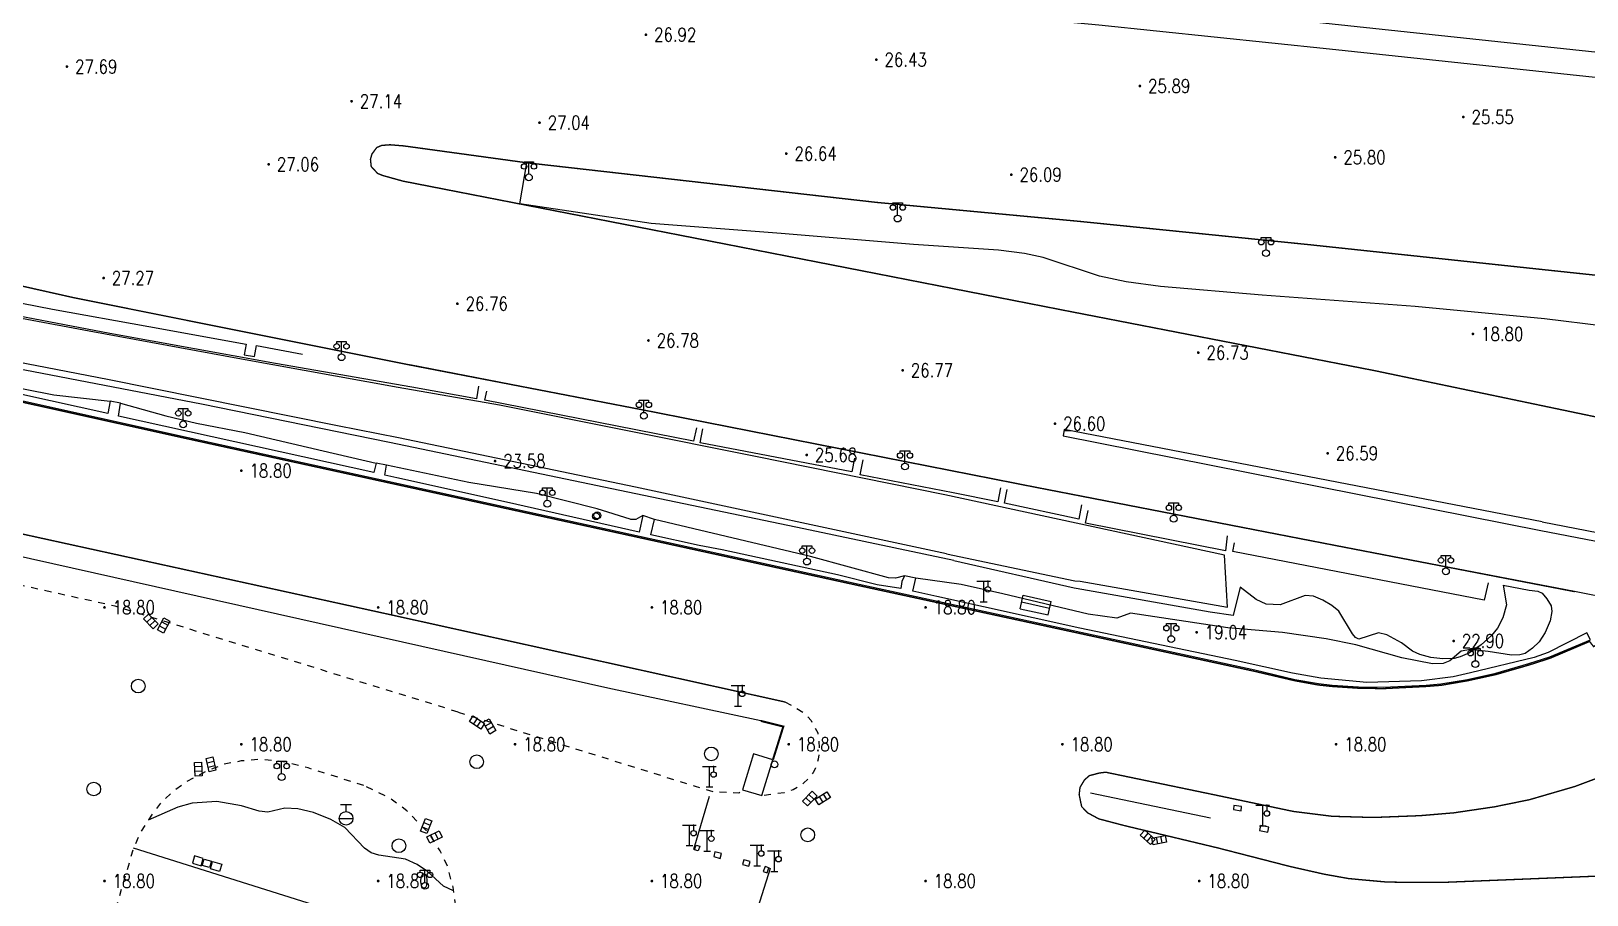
# Model space of a CAD drawing. Extents: x 404846 to 408477, y 3390929 to 3392894.
# Drawn here: x 406226 to 406339.7, y 3392153.4 to 3392216.5 of the extents above; entities that cross this region are included whole.
import ezdxf
from ezdxf.enums import TextEntityAlignment as Align

# ---------------------------------------------------------------- set-up
doc = ezdxf.new("R2010")
doc.units = 0
doc.header["$LTSCALE"] = 0.5
doc.header["$PDSIZE"] = 0.2
doc.linetypes.add('X6', pattern=[2, 1, -1])
doc.layers.get('0').update_dxf_attribs({"linetype": 'CONTINUOUS'})
doc.layers.add('ASSIST', color=7, linetype='CONTINUOUS', plot=False)
for name, color, linetype in [('DLDW', 11, 'CONTINUOUS'), ('DLSS', 4, 'CONTINUOUS'), ('DMTZ', 3, 'CONTINUOUS'), ('FZTZ', 7, 'CONTINUOUS'), ('GCD', 1, 'CONTINUOUS'), ('GXYZ', 2, 'CONTINUOUS'), ('JMD', 6, 'CONTINUOUS'), ('SXSS', 5, 'CONTINUOUS'), ('ZBTZ', 3, 'CONTINUOUS')]:
    doc.layers.add(name, color=color, linetype=linetype)
doc.styles.add('HZ', font='rs.shx', dxfattribs={"width": 0.8, "bigfont": 'hztxt.shx'})
doc.linetypes.add('10411', pattern='A,2,[150,AAA.SHX,S=1,R=0,X=0,Y=1],2,[151,AAA.SHX,S=1,R=0,X=0,Y=3],1e-11', length=4)
doc.linetypes.add('10422', pattern='A,0.75,[150,AAA.SHX,S=0.5,R=0,X=0,Y=0.5],1.5,[177,AAA.SHX,S=1,R=0,X=0,Y=0.4],0.75', length=3)
doc.linetypes.add('1161', pattern='A,0,[149,AAA.SHX,S=0.15,R=0,X=0,Y=0],-1.6', length=1.6)
doc.linetypes.add('443', pattern='A,5,[169,AAA.SHX,S=0.83,R=0,X=0,Y=0],5', length=10)
doc.linetypes.add('447', pattern='A,8,-1,[148,AAA.SHX,S=1,R=0,X=0,Y=0],-1', length=10)

# ---------------------------------------------------------------- blocks, each defined once
blk = doc.blocks.new('gc097')
for p, q in [((-0.7, 2), (-0.7, 2.3)), ((-0.7, 2.3), (0.7, 2.3)), ((0, 0.5), (0, 2.3)), ((0.7, 2.3), (0.7, 2))]:
    blk.add_line(p, q)
for centre, radius in [((-0.7, 1.6), 0.4), ((0, 0), 0.5), ((0.73, 1.6), 0.4)]:
    blk.add_circle(centre, radius)
blk = doc.blocks.new('gc063')
for p, q in [((-1, 3), (1, 3)), ((0, 0), (0, 3)), ((0.6, 3), (0.6, 2.2)), ((-0.5, 0), (0.5, 0))]:
    blk.add_line(p, q)
blk.add_circle((0.6, 1.8), 0.4)
blk.add_point((0.6, 3))
blk.add_point((0.6, 3))
blk = doc.blocks.new('GC200')
at = {"linetype": 'Continuous', "const_width": 0.2, "flags": 128}
blk.add_lwpolyline([(-0.1, 0, 1), (0.1, 0, 1)], format="xyb", close=True, dxfattribs=at)
blk = doc.blocks.new('gc170')
at = {"linetype": 'Continuous'}
blk.add_circle((0, 0), 0.5, dxfattribs=at)
blk = doc.blocks.new('gc188')
blk.add_circle((0, 0), 1)
blk = doc.blocks.new('gc041')
for p, q in [((-1, 0.5), (1, 0.5)), ((-1, -0.5), (-1, 0.5)), ((-0.33, 0.5), (-0.33, -0.5)), ((0.33, 0.5), (0.33, -0.5)), ((1, 0.5), (1, -0.5)), ((1, -0.5), (-1, -0.5))]:
    blk.add_line(p, q)
blk = doc.blocks.new('gc133')
for p, q in [((-1, 0), (1, 0)), ((-0.8, 2), (0.8, 2)), ((0, 1), (0, 2))]:
    blk.add_line(p, q)
blk.add_circle((0, 0), 1)

msp = doc.modelspace()

# ---------------------------------------------------------------- linework, layer by layer
at = {"layer": 'ASSIST', "linetype": 'Continuous', "elevation": 18.902, "flags": 128}
msp.add_lwpolyline([(406298.269, 3392174.29), (406300.313, 3392173.843)], dxfattribs=at)
at = {"layer": 'DLDW', "linetype": 'Continuous'}
for p, q in [((406298.269, 3392174.29), (406298.483, 3392175.267)), ((406298.376, 3392174.778), (406300.42, 3392174.331)), ((406298.483, 3392175.267), (406300.527, 3392174.82)), ((406300.313, 3392173.843), (406300.527, 3392174.82))]:
    msp.add_line(p, q, dxfattribs=at)
at = {"layer": 'DLSS', "linetype": 'X6', "flags": 128}
for points, elevation in [([(406257.194, 3392166.734), (406232.147, 3392174.464), (406211.825, 3392178.988), (406178.537, 3392186.474), (406121.01, 3392199.308), (406093.001, 3392205.56), (406058.416, 3392213.24), (406045.013, 3392216.221), (406033.502, 3392218.822)], 18.868), ([(406257.194, 3392166.734), (406274.52, 3392161.313), (406275.81, 3392160.935), (406277.725, 3392160.817), (406277.988, 3392161.053)], 18.726), ([(406281.082, 3392167.469), (406281.854, 3392167.071), (406282.51, 3392166.643), (406282.99, 3392166.119), (406283.479, 3392165.202), (406283.56, 3392164.745), (406283.582, 3392163.752), (406283.514, 3392163.282), (406283.309, 3392162.64), (406283.153, 3392162.311), (406282.888, 3392161.934), (406282.448, 3392161.523), (406281.68, 3392161.052), (406281.032, 3392160.83), (406279.398, 3392160.619)], 18.825)]:
    msp.add_lwpolyline(points, dxfattribs=dict(at, elevation=elevation))
at = {"layer": 'DLSS', "linetype": 'Continuous', "const_width": 0.1, "flags": 128}
for points, elevation in [([(406094.182, 3392218.381), (406134.928, 3392209.402), (406172.757, 3392201.036), (406211.284, 3392192.508), (406237.462, 3392186.7), (406252.825, 3392183.338), (406286.498, 3392175.972), (406315.397, 3392169.711), (406318.335, 3392169.023), (406320.069, 3392168.709), (406321.076, 3392168.601), (406322.991, 3392168.474), (406324.827, 3392168.445), (406327.946, 3392168.602), (406329.033, 3392168.688), (406330.984, 3392169.023), (406333.064, 3392169.48), (406335.476, 3392170.176), (406337.002, 3392170.667)], 18.819), ([(406262.224, 3392206.888), (406253.211, 3392208.124), (406252.228, 3392208.204), (406251.615, 3392208.158), (406251.254, 3392208.003), (406250.906, 3392207.533), (406250.794, 3392207.144), (406250.85, 3392206.614), (406251.316, 3392206.11), (406251.703, 3392205.955), (406253.161, 3392205.549), (406273.27, 3392201.622), (406301.724, 3392196.054)], 26.862), ([(406346.547, 3392198.006), (406319.387, 3392200.902), (406302.578, 3392202.607), (406287.76, 3392203.994), (406262.224, 3392206.888)], 26.149), ([(406253.674, 3392192.107), (406229.165, 3392197.013), (406222.553, 3392198.499), (406217.929, 3392199.578), (406208.178, 3392202.063), (406201.736, 3392203.846), (406197.717, 3392204.988)], 27.383), ([(406324.162, 3392191.694), (406301.724, 3392196.054)], 26.662), ([(406253.674, 3392192.107), (406270.757, 3392188.811), (406299.227, 3392183.2)], 26.83), ([(406341.28, 3392188.111), (406324.162, 3392191.694)], 26.561), ([(406211.811, 3392182.718), (406251.915, 3392173.924)], 18.87), ([(406338.793, 3392175.535), (406321.665, 3392178.841), (406299.227, 3392183.2)], 26.578), ([(406251.915, 3392173.924), (406281.082, 3392167.469)], 18.929), ([(406337.002, 3392170.667), (406339.885, 3392171.893), (406340.175, 3392171.52), (406343.13, 3392173.027), (406344.547, 3392173.936)], 18.834), ([(406332.935, 3392159.803), (406335.49, 3392160.324), (406338.805, 3392161.289), (406341.28, 3392162.213), (406344.328, 3392163.643), (406347.375, 3392165.225), (406348.881, 3392166.114), (406351.768, 3392168.055), (406354.523, 3392170.406), (406356.136, 3392171.729)], 18.949), ([(406329.401, 3392154.288), (406326.64, 3392154.278), (406325.026, 3392154.307), (406322.921, 3392154.497), (406322.247, 3392154.563), (406320.49, 3392154.878), (406317.997, 3392155.44), (406312.697, 3392156.803), (406305.851, 3392158.44), (406304.019, 3392158.923), (406303.207, 3392159.362), (406302.767, 3392159.817), (406302.584, 3392160.691), (406302.646, 3392161.228), (406302.967, 3392161.763), (406303.327, 3392162.081), (406304.069, 3392162.276), (406304.523, 3392162.333), (406312.519, 3392160.67)], 18.889), ([(406332.935, 3392159.803), (406329.957, 3392159.363), (406327.502, 3392159.157), (406324.083, 3392159.024), (406321.091, 3392159.11), (406318.245, 3392159.464), (406312.519, 3392160.67)], 18.913), ([(406329.401, 3392154.288), (406341.014, 3392154.759), (406353.337, 3392155.16)], 18.776)]:
    msp.add_lwpolyline(points, dxfattribs=dict(at, elevation=elevation))
at = {"layer": 'DLSS', "linetype": 'X6', "elevation": 18.87, "flags": 128}
msp.add_lwpolyline([(406250.305, 3392161.355), (406246.231, 3392162.649), (406244.576, 3392163.075), (406242.714, 3392163.286), (406241.351, 3392163.154), (406240.112, 3392162.921), (406238.827, 3392162.43), (406237.309, 3392161.609), (406236.369, 3392160.906), (406235.486, 3392160.098), (406234.789, 3392159.204), (406234.017, 3392157.979), (406233.473, 3392156.781), (406228.407, 3392139.52), (406251.962, 3392132.644), (406256.855, 3392149.747), (406257.1, 3392150.883), (406257.098, 3392152.072), (406256.834, 3392153.92), (406256.429, 3392155.462), (406255.897, 3392156.586), (406255.121, 3392157.8), (406253.45, 3392159.522), (406252.175, 3392160.466), (406250.305, 3392161.355)], close=True, dxfattribs=at)
at = {"layer": 'DMTZ', "linetype": '10411', "flags": 128}
for points, elevation in [([(406252.825, 3392190.467), (406241.361, 3392192.528), (406230.242, 3392194.586), (406221.103, 3392196.273), (406213.351, 3392198.15)], 26.57), ([(406252.188, 3392186.448), (406238.443, 3392189.241), (406225.538, 3392191.726), (406216.184, 3392193.34), (406213.525, 3392193.99)], 23.279), ([(406292.759, 3392182.608), (406278.942, 3392185.417), (406260.229, 3392189.173), (406252.825, 3392190.467)], 25.375), ([(406293.425, 3392177.815), (406282.453, 3392180.137), (406252.188, 3392186.448)], 23.287), ([(406313.425, 3392174.398), (406313.207, 3392178.206), (406292.759, 3392182.608)], 23.762), ([(406312.168, 3392174.022), (406302.358, 3392175.767), (406302.227, 3392175.794), (406293.433, 3392177.782)], 23.087), ([(406333.569, 3392176.01), (406333.808, 3392174.562), (406333.534, 3392173.623), (406333.165, 3392172.863), (406332.727, 3392172.326), (406331.969, 3392171.636), (406331.106, 3392171.056), (406330.434, 3392170.766), (406329.997, 3392170.656), (406329.15, 3392170.621), (406328.295, 3392170.72), (406327.477, 3392170.93), (406326.956, 3392171.173), (406326.146, 3392171.788), (406325.075, 3392172.384), (406324.452, 3392172.522), (406323.029, 3392172.061), (406322.788, 3392172.178), (406322.557, 3392172.442), (406321.552, 3392174.096), (406321.05, 3392174.521), (406320.392, 3392174.918), (406319.701, 3392175.196), (406319.095, 3392175.262), (406317.265, 3392174.567), (406316.257, 3392174.61), (406315.512, 3392174.968), (406314.341, 3392175.851), (406313.833, 3392173.789), (406312.168, 3392174.022)], 22.355)]:
    msp.add_lwpolyline(points, dxfattribs=dict(at, elevation=elevation))
at = {"layer": 'DMTZ', "linetype": '10422', "flags": 128}
for points, elevation in [([(406253.816, 3392190.476), (406243.864, 3392192.211), (406231.748, 3392194.407), (406221.775, 3392196.312), (406216.024, 3392197.599), (406216.224, 3392198.505), (406221.642, 3392197.252), (406221.488, 3392196.541), (406221.891, 3392196.484), (406222.052, 3392197.262), (406227.549, 3392196.183), (406234.592, 3392194.92), (406241.718, 3392193.63), (406241.568, 3392192.848), (406242.311, 3392192.718), (406242.461, 3392193.536), (406245.83, 3392192.906)], 27.219), ([(406299.227, 3392183.2), (406270.757, 3392188.811), (406253.674, 3392192.107)], 26.83), ([(406258.68, 3392190.557), (406258.534, 3392189.633), (406253.816, 3392190.476)], 26.59), ([(406274.61, 3392187.52), (406274.41, 3392186.531), (406259.161, 3392189.531), (406259.292, 3392190.182)], 26.202), ([(406286.163, 3392185.284), (406285.976, 3392184.301), (406274.897, 3392186.425), (406275.073, 3392187.445)], 25.626), ([(406293.384, 3392182.767), (406286.586, 3392184.064), (406286.788, 3392185.17)], 25.313), ([(406296.844, 3392183.131), (406296.632, 3392182.092), (406293.384, 3392182.767)], 25.271), ([(406302.766, 3392181.88), (406302.562, 3392180.822), (406297.136, 3392181.996), (406297.324, 3392183.005)], 25.254), ([(406338.793, 3392175.535), (406321.665, 3392178.841), (406299.227, 3392183.2)], 26.578), ([(406313.39, 3392179.606), (406313.289, 3392178.52), (406303.046, 3392180.549), (406303.231, 3392181.471)], 24.564), ([(406332.473, 3392176.167), (406332.193, 3392174.906), (406313.816, 3392178.458), (406313.926, 3392179.104)], 24.023), ([(406341.742, 3392174.966), (406338.793, 3392175.535)], 26.358)]:
    msp.add_lwpolyline(points, dxfattribs=dict(at, elevation=elevation))
at = {"layer": 'FZTZ', "linetype": 'Continuous', "flags": 128}
for points, elevation in [([(406274.481, 3392156.67), (406274.416, 3392156.715), (406275.571, 3392160.594)], 19.881), ([(406279.902, 3392155.335), (406280.009, 3392155.306), (406278.792, 3392151.449)], 19.9)]:
    msp.add_lwpolyline(points, dxfattribs=dict(at, elevation=elevation))
for points, elevation in [([(406313.852, 3392159.605), (406314.412, 3392159.511), (406314.458, 3392159.818), (406313.899, 3392159.901), (406313.852, 3392159.605)], 20.176), ([(406315.771, 3392158.074), (406316.375, 3392157.954), (406316.446, 3392158.31), (406315.842, 3392158.43), (406315.771, 3392158.074)], 20.741), ([(406238.58, 3392156.017), (406237.936, 3392156.209), (406237.78, 3392155.684), (406238.424, 3392155.493), (406238.58, 3392156.017)], 19.303), ([(406239.168, 3392155.821), (406239.025, 3392155.359), (406238.504, 3392155.522), (406238.648, 3392155.983), (406239.168, 3392155.821)], 19.196), ([(406239.769, 3392155.069), (406239.1, 3392155.268), (406239.263, 3392155.814), (406239.931, 3392155.615), (406239.769, 3392155.069)], 19.303)]:
    msp.add_lwpolyline(points, close=True, dxfattribs=dict(at, elevation=elevation))
at = {"layer": 'JMD', "linetype": '447', "flags": 128}
for points, elevation in [([(406279.319, 3392166.083), (406268.136, 3392168.48), (406224.534, 3392178.252), (406194.827, 3392184.896), (406167.173, 3392191.092), (406117.894, 3392202.216), (406076.735, 3392211.423), (406039.771, 3392219.706), (406012.117, 3392225.852), (405992.292, 3392230.289)], 21.866), ([(406303.416, 3392160.831), (406312.172, 3392159.008)], 21.792)]:
    msp.add_lwpolyline(points, dxfattribs=dict(at, elevation=elevation))
at = {"layer": 'JMD', "linetype": '443', "const_width": 0.15, "elevation": 20.644, "flags": 128}
msp.add_lwpolyline([(406280.206, 3392163.245), (406280.965, 3392165.671), (406279.319, 3392166.083)], dxfattribs=at)
at = {"layer": 'JMD', "linetype": 'Continuous', "flags": 128}
for points, elevation in [([(406279.398, 3392160.619), (406280.206, 3392163.245), (406278.796, 3392163.679), (406277.988, 3392161.053), (406279.398, 3392160.619)], 20.693), ([(406274.854, 3392156.915), (406274.742, 3392156.582), (406274.481, 3392156.67), (406274.594, 3392157.003), (406274.854, 3392156.915)], 19.881), ([(406275.88, 3392156.162), (406276.348, 3392156.037), (406276.44, 3392156.381), (406275.972, 3392156.507), (406275.88, 3392156.162)], 20.365), ([(406277.985, 3392155.593), (406278.453, 3392155.467), (406278.545, 3392155.812), (406278.078, 3392155.938), (406277.985, 3392155.593)], 20.365), ([(406279.773, 3392154.978), (406279.902, 3392155.335), (406279.63, 3392155.434), (406279.501, 3392155.076), (406279.773, 3392154.978)], 19.979)]:
    msp.add_lwpolyline(points, close=True, dxfattribs=dict(at, elevation=elevation))
at = {"layer": 'SXSS', "linetype": 'Continuous', "flags": 128}
for points, elevation in [([(406094.203, 3392218.478), (406134.95, 3392209.5), (406172.778, 3392201.134), (406211.306, 3392192.606), (406237.483, 3392186.798), (406252.847, 3392183.435), (406286.519, 3392176.07), (406315.419, 3392169.809), (406318.355, 3392169.121), (406320.083, 3392168.808), (406321.085, 3392168.701), (406322.995, 3392168.574), (406324.826, 3392168.545), (406327.94, 3392168.702), (406329.02, 3392168.788), (406330.964, 3392169.121), (406333.04, 3392169.577), (406335.447, 3392170.272), (406336.971, 3392170.762)], 18.819), ([(406252.731, 3392183.863), (406251.847, 3392184.059), (406251.978, 3392184.792), (406251.211, 3392184.928), (406251.05, 3392184.236), (406232.391, 3392188.374), (406232.522, 3392189.303), (406231.78, 3392189.458), (406231.601, 3392188.55), (406212.282, 3392192.835), (406212.466, 3392193.87), (406211.58, 3392194.013), (406211.398, 3392193.031), (406197.521, 3392196.056), (406197.707, 3392196.941), (406196.89, 3392197.115), (406196.665, 3392196.242), (406177.924, 3392200.328), (406177.988, 3392200.648), (406177.127, 3392200.822), (406177.053, 3392200.518), (406172.845, 3392201.435)], 18.539), ([(406292.192, 3392175.188), (406290.437, 3392175.574), (406290.643, 3392176.512), (406289.823, 3392176.681), (406289.616, 3392176.276), (406289.561, 3392175.767), (406287.819, 3392176.03), (406284.918, 3392176.773), (406276.485, 3392178.586), (406274.811, 3392178.907), (406271.292, 3392179.699), (406271.548, 3392180.8), (406270.695, 3392181.105), (406270.424, 3392179.894), (406260.735, 3392182.075), (406252.731, 3392183.863)], 18.523), ([(406336.868, 3392171.091), (406335.825, 3392170.713), (406331.171, 3392169.593), (406329.923, 3392169.309), (406327.609, 3392169.024), (406323.596, 3392168.902), (406320.239, 3392169.199), (406318.177, 3392169.565), (406313.975, 3392170.504), (406302.625, 3392172.866), (406292.192, 3392175.188)], 18.647), ([(406336.971, 3392170.762), (406339.956, 3392172.005), (406339.695, 3392172.519), (406336.868, 3392171.091)], 18.777)]:
    msp.add_lwpolyline(points, dxfattribs=dict(at, elevation=elevation))
at = {"layer": 'ZBTZ', "linetype": '1161', "flags": 128}
for points, elevation in [([(406348.069, 3392212.286), (406320.873, 3392215.186), (406304.03, 3392216.938), (406289.224, 3392218.348), (406263.76, 3392221.12), (406260.59, 3392221.46), (406253.042, 3392222.36), (406242.601, 3392223.615), (406230.256, 3392225.186), (406220.948, 3392226.421), (406210.129, 3392227.934), (406174.113, 3392233.11), (406173.838, 3392233.223), (406173.649, 3392233.513), (406173.586, 3392234.36), (406173.707, 3392234.748), (406173.952, 3392235.024), (406174.389, 3392235.034), (406210.348, 3392229.865), (406221.213, 3392228.411), (406230.515, 3392227.176), (406242.847, 3392225.608), (406253.28, 3392224.353), (406260.816, 3392223.455), (406264.002, 3392223.114), (406289.445, 3392220.439), (406304.235, 3392218.872), (406321.066, 3392217.046), (406348.268, 3392214.146)], 27.35), ([(406280.803, 3392201.711), (406271.296, 3392202.457), (406261.702, 3392203.897), (406262.224, 3392206.888)], 26.524), ([(406340.94, 3392194.935), (406336.602, 3392195.475), (406327.131, 3392196.388), (406315.957, 3392197.202), (406308.519, 3392197.834), (406306.015, 3392198.188), (406304.079, 3392198.608), (406299.962, 3392199.962), (406298.6, 3392200.247), (406296.7, 3392200.493), (406290.476, 3392200.913), (406280.803, 3392201.711)], 25.787), ([(406292.895, 3392178.297), (406270.172, 3392183.163), (406252.832, 3392186.786), (406248.381, 3392187.662), (406231.572, 3392191.045), (406221.227, 3392193.041), (406213.677, 3392194.502)], 23.33), ([(406212.466, 3392193.87), (406214.258, 3392193.346), (406215.735, 3392192.702), (406217.045, 3392192.276), (406219.387, 3392191.686), (406223.447, 3392190.755), (406227.666, 3392189.931), (406231.78, 3392189.458)], 18.557), ([(406232.522, 3392189.303), (406235.846, 3392188.383), (406238.086, 3392187.856), (406241.615, 3392187.163), (406247.336, 3392185.838), (406251.211, 3392184.928)], 18.676), ([(406336.416, 3392180.649), (406301.5, 3392187.399), (406301.413, 3392186.919), (406336.333, 3392180.015)], 26.682), ([(406270.695, 3392181.105), (406270.18, 3392180.817), (406269.82, 3392180.814), (406269.785, 3392180.825), (406267.353, 3392181.581), (406262.93, 3392182.702), (406257.988, 3392183.51), (406251.978, 3392184.792)], 18.599), ([(406289.823, 3392176.681), (406289.172, 3392176.513), (406288.651, 3392176.533), (406282.942, 3392178.112), (406271.548, 3392180.8)], 18.571), ([(406336.416, 3392180.649), (406365.172, 3392175.059), (406387.393, 3392170.791), (406429.465, 3392162.634), (406451.041, 3392158.435), (406473.023, 3392154.164), (406485.013, 3392151.826)], 24.955), ([(406336.333, 3392180.015), (406365.053, 3392174.481), (406387.284, 3392170.226), (406429.355, 3392162.07), (406450.932, 3392157.838), (406472.92, 3392153.627), (406484.953, 3392151.275)], 24.957), ([(406292.895, 3392178.297), (406302.266, 3392176.328), (406302.647, 3392176.312), (406313.425, 3392174.398)], 23.083), ([(406333.569, 3392176.01), (406335.467, 3392175.633), (406336.112, 3392175.565), (406336.413, 3392175.428), (406336.772, 3392175.013), (406337.075, 3392174.485), (406337.127, 3392174.078), (406336.994, 3392173.411), (406336.629, 3392172.547), (406336.205, 3392171.868), (406335.725, 3392171.397), (406335.169, 3392171.015), (406334.799, 3392170.908), (406334.19, 3392170.897), (406332.464, 3392171.163), (406331.188, 3392171.293), (406330.502, 3392171.188), (406329.678, 3392170.469), (406329.185, 3392170.281), (406328.401, 3392170.254), (406326.162, 3392170.692), (406322.793, 3392171.649), (406320.639, 3392172.079), (406317.444, 3392172.55), (406313.444, 3392172.895), (406306.333, 3392173.969), (406305.329, 3392173.604), (406303.24, 3392173.891), (406297.006, 3392175.385), (406293.969, 3392176.062), (406290.643, 3392176.512)], 19.139), ([(406256.873, 3392153.65), (406256.134, 3392153.995), (406254.969, 3392155.081), (406254.198, 3392155.589), (406253.36, 3392155.981), (406251.403, 3392156.28), (406250.856, 3392156.435), (406250.37, 3392156.787), (406248.912, 3392158.292), (406247.894, 3392158.874), (406246.621, 3392159.388), (406245.492, 3392159.647), (406244.537, 3392159.696), (406243.286, 3392159.407), (406242.668, 3392159.481), (406241.363, 3392159.874), (406239.57, 3392160.187), (406237.773, 3392160.067), (406236.727, 3392159.767), (406234.557, 3392158.836)], 18.836), ([(406256.772, 3392149.457), (406233.473, 3392156.781)], 18.875)]:
    msp.add_lwpolyline(points, dxfattribs=dict(at, elevation=elevation))

# ---------------------------------------------------------------- block references
at = {"layer": 'DLDW', "linetype": 'Continuous', "xscale": 0.5, "yscale": 0.5}
for p in [(406262.37, 3392205.818, 27.02), (406289.321, 3392202.813, 28.052), (406316.242, 3392200.281, 26.056), (406248.68, 3392192.673, 27.185), (406270.773, 3392188.389, 27.083), (406237.107, 3392187.766, 18.989), (406289.852, 3392184.684, 27.259), (406263.716, 3392181.965, 18.941), (406309.493, 3392180.866, 27.054), (406282.695, 3392177.735, 18.918), (406329.381, 3392177.02, 27.054), (406309.312, 3392172.064, 18.936), (406331.536, 3392170.237, 18.93), (406244.303, 3392161.98, 19.082), (406254.778, 3392154.027, 19.115)]:
    msp.add_blockref('gc097', p, dxfattribs=at)
at = {"layer": 'DLSS', "linetype": 'Continuous', "xscale": 0.5, "yscale": 0.5}
for p in [(406295.611, 3392174.801, 18.876), (406277.658, 3392167.164, 19.006), (406275.565, 3392161.26, 18.802), (406316.006, 3392158.416, 19.266), (406274.106, 3392156.972, 19.002), (406275.4, 3392156.571, 19.027), (406279.049, 3392155.491, 18.918), (406280.312, 3392155.077, 18.918)]:
    msp.add_blockref('gc063', p, dxfattribs=at)
at = {"layer": 'GCD', "linetype": 'Continuous'}
ref = msp.add_blockref('GC200', (406270.922, 3392216.248, 26.923), dxfattribs=dict(at, xscale=0.5, yscale=0.5, zscale=0.5))
ref.add_attrib('height', '26.92', dxfattribs={"linetype": 'Continuous', "height": 1, "style": 'HZ', "width": 0.8}).set_placement((406271.522, 3392216.248, 26.923), align=Align.MIDDLE_LEFT)
ref = msp.add_blockref('GC200', (406287.762, 3392214.428, 26.431), dxfattribs=dict(at, xscale=0.5, yscale=0.5, zscale=0.5))
ref.add_attrib('height', '26.43', dxfattribs={"linetype": 'Continuous', "height": 1, "style": 'HZ', "width": 0.8}).set_placement((406288.362, 3392214.428, 26.431), align=Align.MIDDLE_LEFT)
ref = msp.add_blockref('GC200', (406228.611, 3392213.922, 27.693), dxfattribs=dict(at, xscale=0.5, yscale=0.5, zscale=0.5))
ref.add_attrib('height', '27.69', dxfattribs={"linetype": 'Continuous', "height": 1, "style": 'HZ', "width": 0.8}).set_placement((406229.211, 3392213.922, 27.693), align=Align.MIDDLE_LEFT)
ref = msp.add_blockref('GC200', (406307.02, 3392212.502, 25.891), dxfattribs=dict(at, xscale=0.5, yscale=0.5, zscale=0.5))
ref.add_attrib('height', '25.89', dxfattribs={"linetype": 'Continuous', "height": 1, "style": 'HZ', "width": 0.8}).set_placement((406307.62, 3392212.502, 25.891), align=Align.MIDDLE_LEFT)
ref = msp.add_blockref('GC200', (406249.416, 3392211.389, 27.14), dxfattribs=dict(at, xscale=0.5, yscale=0.5, zscale=0.5))
ref.add_attrib('height', '27.14', dxfattribs={"linetype": 'Continuous', "height": 1, "style": 'HZ', "width": 0.8}).set_placement((406250.016, 3392211.389, 27.14), align=Align.MIDDLE_LEFT)
ref = msp.add_blockref('GC200', (406263.147, 3392209.815, 27.04), dxfattribs=dict(at, xscale=0.5, yscale=0.5, zscale=0.5))
ref.add_attrib('height', '27.04', dxfattribs={"linetype": 'Continuous', "height": 1, "style": 'HZ', "width": 0.8}).set_placement((406263.747, 3392209.815, 27.04), align=Align.MIDDLE_LEFT)
ref = msp.add_blockref('GC200', (406330.659, 3392210.238, 25.55), dxfattribs=dict(at, xscale=0.5, yscale=0.5, zscale=0.5))
ref.add_attrib('height', '25.55', dxfattribs={"linetype": 'Continuous', "height": 1, "style": 'HZ', "width": 0.8}).set_placement((406331.259, 3392210.238, 25.55), align=Align.MIDDLE_LEFT)
ref = msp.add_blockref('GC200', (406281.179, 3392207.559, 26.637), dxfattribs=dict(at, xscale=0.5, yscale=0.5, zscale=0.5))
ref.add_attrib('height', '26.64', dxfattribs={"linetype": 'Continuous', "height": 1, "style": 'HZ', "width": 0.8}).set_placement((406281.779, 3392207.559, 26.637), align=Align.MIDDLE_LEFT)
ref = msp.add_blockref('GC200', (406321.294, 3392207.289, 25.804), dxfattribs=dict(at, xscale=0.5, yscale=0.5, zscale=0.5))
ref.add_attrib('height', '25.80', dxfattribs={"linetype": 'Continuous', "height": 1, "style": 'HZ', "width": 0.8}).set_placement((406321.894, 3392207.289, 25.804), align=Align.MIDDLE_LEFT)
ref = msp.add_blockref('GC200', (406243.356, 3392206.771, 27.059), dxfattribs=dict(at, xscale=0.5, yscale=0.5, zscale=0.5))
ref.add_attrib('height', '27.06', dxfattribs={"linetype": 'Continuous', "height": 1, "style": 'HZ', "width": 0.8}).set_placement((406243.956, 3392206.771, 27.059), align=Align.MIDDLE_LEFT)
ref = msp.add_blockref('GC200', (406297.627, 3392206.013, 26.089), dxfattribs=dict(at, xscale=0.5, yscale=0.5, zscale=0.5))
ref.add_attrib('height', '26.09', dxfattribs={"linetype": 'Continuous', "height": 1, "style": 'HZ', "width": 0.8}).set_placement((406298.227, 3392206.013, 26.089), align=Align.MIDDLE_LEFT)
ref = msp.add_blockref('GC200', (406231.294, 3392198.46, 27.271), dxfattribs=dict(at, xscale=0.5, yscale=0.5, zscale=0.5))
ref.add_attrib('height', '27.27', dxfattribs={"linetype": 'Continuous', "height": 1, "style": 'HZ', "width": 0.8}).set_placement((406231.894, 3392198.46, 27.271), align=Align.MIDDLE_LEFT)
ref = msp.add_blockref('GC200', (406257.148, 3392196.585, 26.755), dxfattribs=dict(at, xscale=0.5, yscale=0.5, zscale=0.5))
ref.add_attrib('height', '26.76', dxfattribs={"linetype": 'Continuous', "height": 1, "style": 'HZ', "width": 0.8}).set_placement((406257.748, 3392196.585, 26.755), align=Align.MIDDLE_LEFT)
ref = msp.add_blockref('GC200', (406271.109, 3392193.895, 26.777), dxfattribs=dict(at, xscale=0.5, yscale=0.5, zscale=0.5))
ref.add_attrib('height', '26.78', dxfattribs={"linetype": 'Continuous', "height": 1, "style": 'HZ', "width": 0.8}).set_placement((406271.709, 3392193.895, 26.777), align=Align.MIDDLE_LEFT)
ref = msp.add_blockref('GC200', (406331.358, 3392194.379, 18.8), dxfattribs=dict(at, xscale=0.5, yscale=0.5, zscale=0.5))
ref.add_attrib('height', '18.80', dxfattribs={"linetype": 'Continuous', "height": 1, "style": 'HZ', "width": 0.8}).set_placement((406331.958, 3392194.379, 18.8), align=Align.MIDDLE_LEFT)
ref = msp.add_blockref('GC200', (406311.289, 3392193.009, 26.73), dxfattribs=dict(at, xscale=0.5, yscale=0.5, zscale=0.5))
ref.add_attrib('height', '26.73', dxfattribs={"linetype": 'Continuous', "height": 1, "style": 'HZ', "width": 0.8}).set_placement((406311.889, 3392193.009, 26.73), align=Align.MIDDLE_LEFT)
ref = msp.add_blockref('GC200', (406289.682, 3392191.713, 26.774), dxfattribs=dict(at, xscale=0.5, yscale=0.5, zscale=0.5))
ref.add_attrib('height', '26.77', dxfattribs={"linetype": 'Continuous', "height": 1, "style": 'HZ', "width": 0.8}).set_placement((406290.282, 3392191.713, 26.774), align=Align.MIDDLE_LEFT)
ref = msp.add_blockref('GC200', (406300.821, 3392187.811, 26.596), dxfattribs=dict(at, xscale=0.5, yscale=0.5, zscale=0.5))
ref.add_attrib('height', '26.60', dxfattribs={"linetype": 'Continuous', "height": 1, "style": 'HZ', "width": 0.8}).set_placement((406301.421, 3392187.811, 26.596), align=Align.MIDDLE_LEFT)
ref = msp.add_blockref('GC200', (406282.673, 3392185.531, 25.684), dxfattribs=dict(at, xscale=0.5, yscale=0.5, zscale=0.5))
ref.add_attrib('height', '25.68', dxfattribs={"linetype": 'Continuous', "height": 1, "style": 'HZ', "width": 0.8}).set_placement((406283.273, 3392185.531, 25.684), align=Align.MIDDLE_LEFT)
ref = msp.add_blockref('GC200', (406320.74, 3392185.646, 26.587), dxfattribs=dict(at, xscale=0.5, yscale=0.5, zscale=0.5))
ref.add_attrib('height', '26.59', dxfattribs={"linetype": 'Continuous', "height": 1, "style": 'HZ', "width": 0.8}).set_placement((406321.34, 3392185.646, 26.587), align=Align.MIDDLE_LEFT)
ref = msp.add_blockref('GC200', (406241.358, 3392184.379, 18.8), dxfattribs=dict(at, xscale=0.5, yscale=0.5, zscale=0.5))
ref.add_attrib('height', '18.80', dxfattribs={"linetype": 'Continuous', "height": 1, "style": 'HZ', "width": 0.8}).set_placement((406241.958, 3392184.379, 18.8), align=Align.MIDDLE_LEFT)
ref = msp.add_blockref('GC200', (406259.902, 3392185.081, 23.578), dxfattribs=dict(at, xscale=0.5, yscale=0.5, zscale=0.5))
ref.add_attrib('height', '23.58', dxfattribs={"linetype": 'Continuous', "height": 1, "style": 'HZ', "width": 0.8}).set_placement((406260.502, 3392185.081, 23.578), align=Align.MIDDLE_LEFT)
ref = msp.add_blockref('GC200', (406231.358, 3392174.379, 18.8), dxfattribs=dict(at, xscale=0.5, yscale=0.5, zscale=0.5))
ref.add_attrib('height', '18.80', dxfattribs={"linetype": 'Continuous', "height": 1, "style": 'HZ', "width": 0.8}).set_placement((406231.958, 3392174.379, 18.8), align=Align.MIDDLE_LEFT)
ref = msp.add_blockref('GC200', (406251.358, 3392174.379, 18.8), dxfattribs=dict(at, xscale=0.5, yscale=0.5, zscale=0.5))
ref.add_attrib('height', '18.80', dxfattribs={"linetype": 'Continuous', "height": 1, "style": 'HZ', "width": 0.8}).set_placement((406251.958, 3392174.379, 18.8), align=Align.MIDDLE_LEFT)
ref = msp.add_blockref('GC200', (406271.358, 3392174.379, 18.8), dxfattribs=dict(at, xscale=0.5, yscale=0.5, zscale=0.5))
ref.add_attrib('height', '18.80', dxfattribs={"linetype": 'Continuous', "height": 1, "style": 'HZ', "width": 0.8}).set_placement((406271.958, 3392174.379, 18.8), align=Align.MIDDLE_LEFT)
ref = msp.add_blockref('GC200', (406291.358, 3392174.379, 18.8), dxfattribs=dict(at, xscale=0.5, yscale=0.5, zscale=0.5))
ref.add_attrib('height', '18.80', dxfattribs={"linetype": 'Continuous', "height": 1, "style": 'HZ', "width": 0.8}).set_placement((406291.958, 3392174.379, 18.8), align=Align.MIDDLE_LEFT)
ref = msp.add_blockref('GC200', (406311.166, 3392172.561, 19.039), dxfattribs=dict(at, xscale=0.5, yscale=0.5, zscale=0.5))
ref.add_attrib('height', '19.04', dxfattribs={"linetype": 'Continuous', "height": 1, "style": 'HZ', "width": 0.8}).set_placement((406311.766, 3392172.561, 19.039), align=Align.MIDDLE_LEFT)
ref = msp.add_blockref('GC200', (406329.954, 3392171.929, 22.9), dxfattribs=dict(at, xscale=0.5, yscale=0.5, zscale=0.5))
ref.add_attrib('height', '22.90', dxfattribs={"linetype": 'Continuous', "height": 1, "style": 'HZ', "width": 0.8}).set_placement((406330.554, 3392171.929, 22.9), align=Align.MIDDLE_LEFT)
ref = msp.add_blockref('GC200', (406241.358, 3392164.379, 18.8), dxfattribs=dict(at, xscale=0.5, yscale=0.5, zscale=0.5))
ref.add_attrib('height', '18.80', dxfattribs={"linetype": 'Continuous', "height": 1, "style": 'HZ', "width": 0.8}).set_placement((406241.958, 3392164.379, 18.8), align=Align.MIDDLE_LEFT)
ref = msp.add_blockref('GC200', (406261.358, 3392164.379, 18.8), dxfattribs=dict(at, xscale=0.5, yscale=0.5, zscale=0.5))
ref.add_attrib('height', '18.80', dxfattribs={"linetype": 'Continuous', "height": 1, "style": 'HZ', "width": 0.8}).set_placement((406261.958, 3392164.379, 18.8), align=Align.MIDDLE_LEFT)
ref = msp.add_blockref('GC200', (406281.358, 3392164.379, 18.8), dxfattribs=dict(at, xscale=0.5, yscale=0.5, zscale=0.5))
ref.add_attrib('height', '18.80', dxfattribs={"linetype": 'Continuous', "height": 1, "style": 'HZ', "width": 0.8}).set_placement((406281.958, 3392164.379, 18.8), align=Align.MIDDLE_LEFT)
ref = msp.add_blockref('GC200', (406301.358, 3392164.379, 18.8), dxfattribs=dict(at, xscale=0.5, yscale=0.5, zscale=0.5))
ref.add_attrib('height', '18.80', dxfattribs={"linetype": 'Continuous', "height": 1, "style": 'HZ', "width": 0.8}).set_placement((406301.958, 3392164.379, 18.8), align=Align.MIDDLE_LEFT)
ref = msp.add_blockref('GC200', (406321.358, 3392164.379, 18.8), dxfattribs=dict(at, xscale=0.5, yscale=0.5, zscale=0.5))
ref.add_attrib('height', '18.80', dxfattribs={"linetype": 'Continuous', "height": 1, "style": 'HZ', "width": 0.8}).set_placement((406321.958, 3392164.379, 18.8), align=Align.MIDDLE_LEFT)
ref = msp.add_blockref('GC200', (406231.358, 3392154.379, 18.8), dxfattribs=dict(at, xscale=0.5, yscale=0.5, zscale=0.5))
ref.add_attrib('height', '18.80', dxfattribs={"linetype": 'Continuous', "height": 1, "style": 'HZ', "width": 0.8}).set_placement((406231.958, 3392154.379, 18.8), align=Align.MIDDLE_LEFT)
ref = msp.add_blockref('GC200', (406251.358, 3392154.379, 18.8), dxfattribs=dict(at, xscale=0.5, yscale=0.5, zscale=0.5))
ref.add_attrib('height', '18.80', dxfattribs={"linetype": 'Continuous', "height": 1, "style": 'HZ', "width": 0.8}).set_placement((406251.958, 3392154.379, 18.8), align=Align.MIDDLE_LEFT)
ref = msp.add_blockref('GC200', (406271.358, 3392154.379, 18.8), dxfattribs=dict(at, xscale=0.5, yscale=0.5, zscale=0.5))
ref.add_attrib('height', '18.80', dxfattribs={"linetype": 'Continuous', "height": 1, "style": 'HZ', "width": 0.8}).set_placement((406271.958, 3392154.379, 18.8), align=Align.MIDDLE_LEFT)
ref = msp.add_blockref('GC200', (406291.358, 3392154.379, 18.8), dxfattribs=dict(at, xscale=0.5, yscale=0.5, zscale=0.5))
ref.add_attrib('height', '18.80', dxfattribs={"linetype": 'Continuous', "height": 1, "style": 'HZ', "width": 0.8}).set_placement((406291.958, 3392154.379, 18.8), align=Align.MIDDLE_LEFT)
ref = msp.add_blockref('GC200', (406311.358, 3392154.379, 18.8), dxfattribs=dict(at, xscale=0.5, yscale=0.5, zscale=0.5))
ref.add_attrib('height', '18.80', dxfattribs={"linetype": 'Continuous', "height": 1, "style": 'HZ', "width": 0.8}).set_placement((406311.958, 3392154.379, 18.8), align=Align.MIDDLE_LEFT)
at = {"layer": 'GXYZ', "linetype": 'Continuous', "xscale": 0.5, "yscale": 0.5}
for name, p in [('gc170', (406267.277, 3392181.05, 20.451)), ('gc170', (406267.369, 3392181.109, 18.663)), ('gc188', (406233.823, 3392168.629, 19.013)), ('gc188', (406258.556, 3392163.101, 18.802)), ('gc188', (406275.704, 3392163.673, 18.905)), ('gc170', (406280.32, 3392162.907, 19.021)), ('gc188', (406230.572, 3392161.104, 19.058)), ('gc133', (406249.016, 3392158.961, 19.009)), ('gc188', (406282.754, 3392157.755, 18.781)), ('gc188', (406252.869, 3392156.954, 18.838))]:
    msp.add_blockref(name, p, dxfattribs=at)
for p, rotation in [((406234.748, 3392173.356, 18.949), 314.0019176466627), ((406235.682, 3392173.062, 18.949), 61.82176864734174), ((406258.577, 3392165.968, 18.754), 325.9194397853841), ((406259.487, 3392165.685, 18.729), 299.5419578471197), ((406239.134, 3392162.902, 18.843), 283.1238903957415), ((406238.217, 3392162.567, 18.818), 272.9038182801696), ((406282.902, 3392160.41, 18.633), 225.5053821205532), ((406283.86, 3392160.429, 18.633), 32.39718179921937), ((406254.87, 3392158.399, 18.778), 68.02692701400517), ((406255.473, 3392157.598, 18.778), 206.041653818082), ((406307.593, 3392157.572, 18.936), 138.2078487812223), ((406308.425, 3392157.374, 18.913), 11.10438645896323)]:
    msp.add_blockref('gc041', p, dxfattribs=dict(at, rotation=rotation))

doc.saveas('drawing.dxf')
